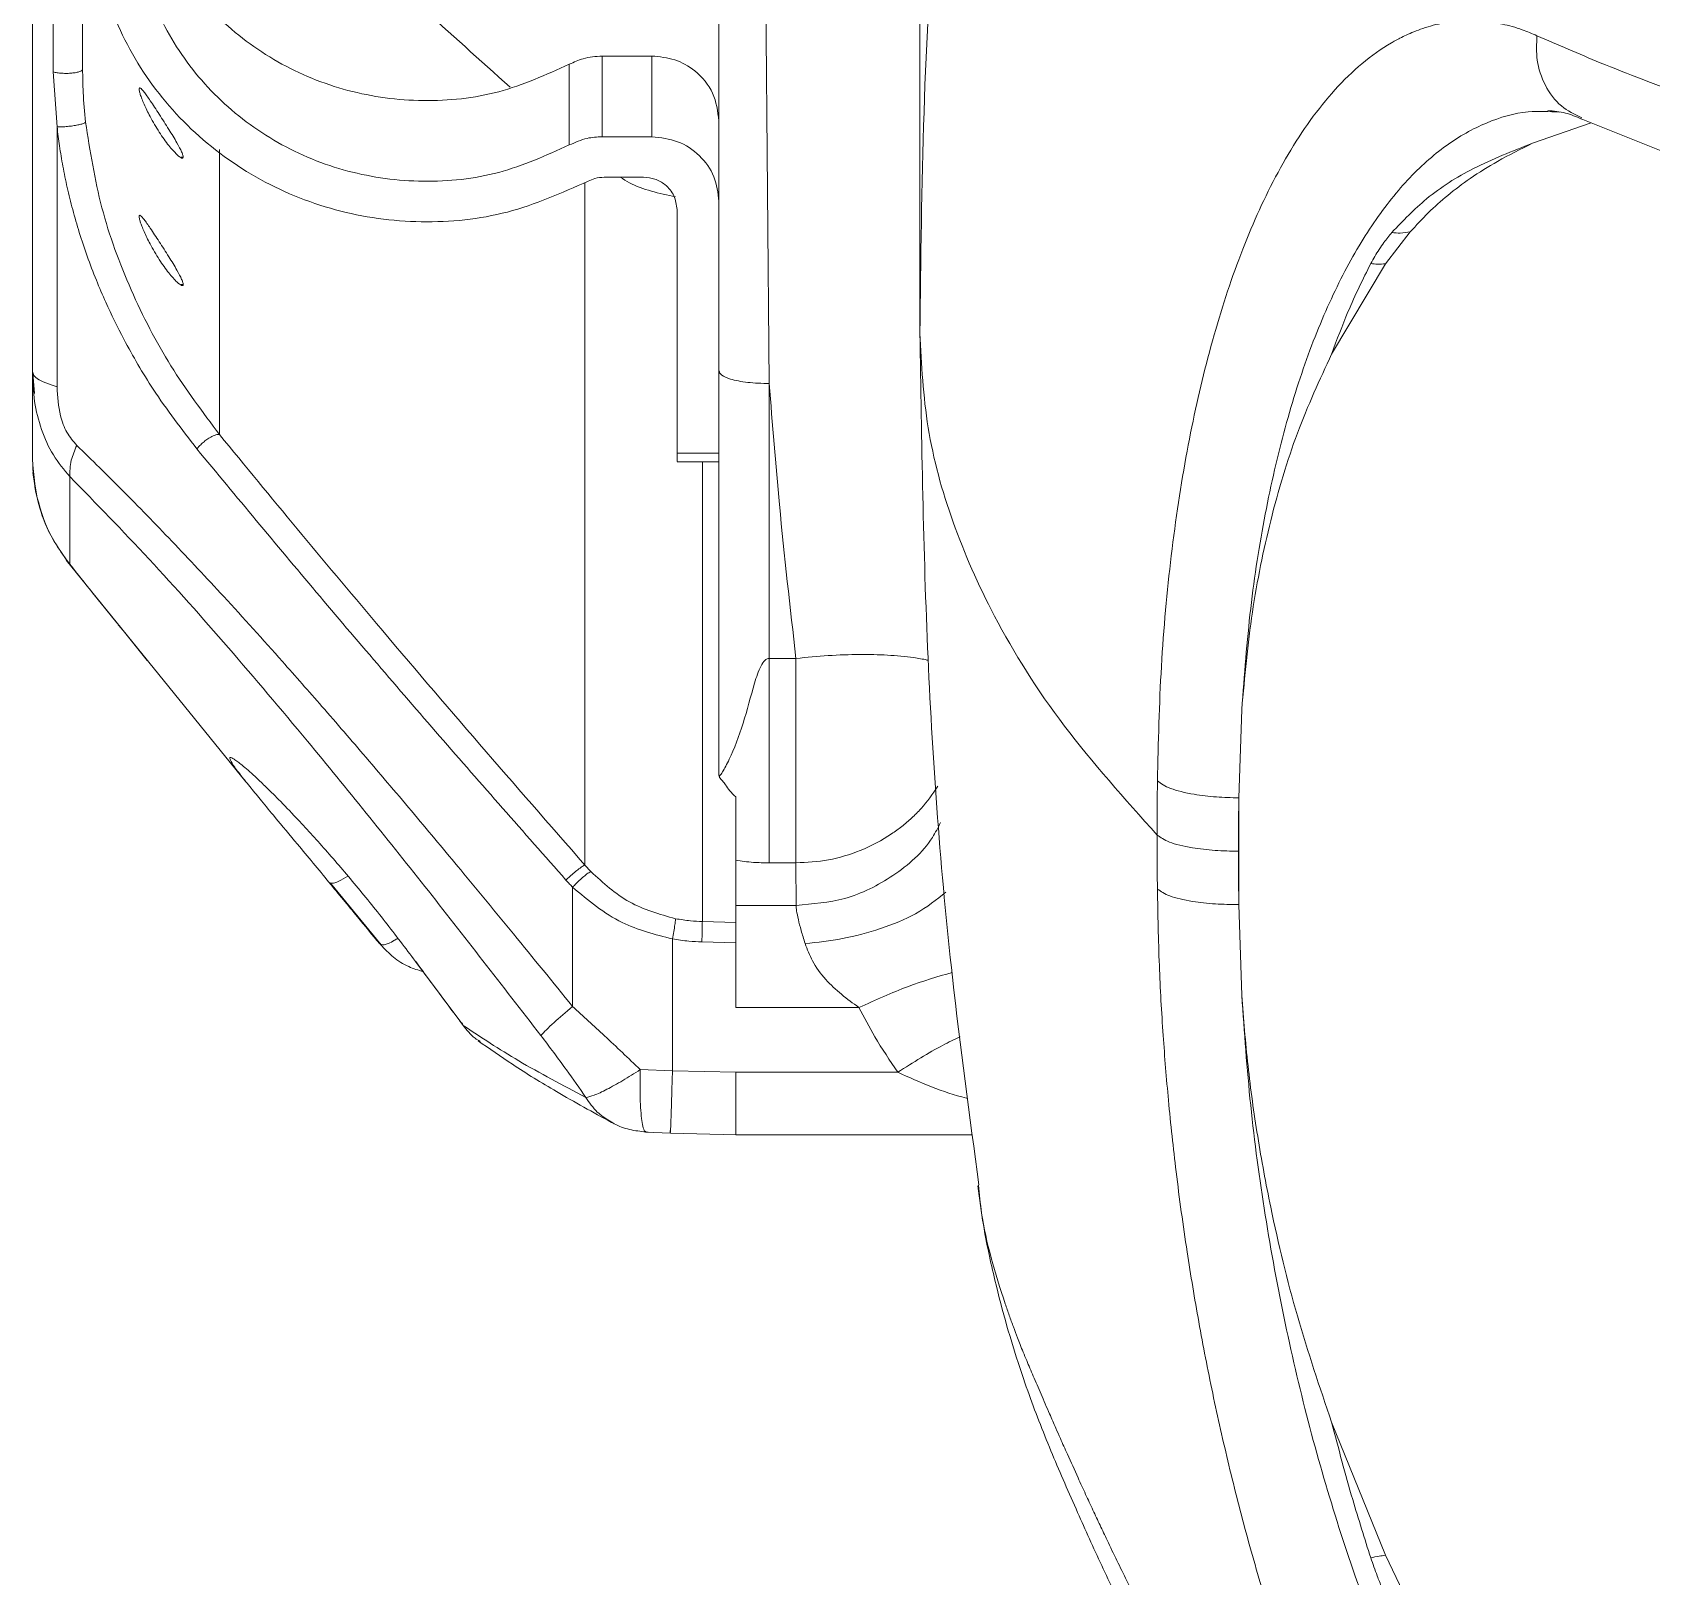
# Model space of a CAD drawing. Header units: millimetres. Extents: x 169 to 14583, y -399 to 10804.
# Drawn here: x 6866.3 to 6963, y 6290.1 to 6382.4 of the extents above; entities that cross this region are included whole.
import ezdxf

# ---------------------------------------------------------------- set-up
doc = ezdxf.new("R2010")
doc.units = ezdxf.units.MM
doc.header["$LTSCALE"] = 35

msp = doc.modelspace()

# ---------------------------------------------------------------- linework, layer by layer
at = {"color": 7, "linetype": 'Continuous', "lineweight": 18}
for p, q in [((6866.279, 6362.11), (6866.279, 6415.236)), ((6867.529, 6395.657), (6867.529, 6380.011)), ((6869.279, 6395.824), (6869.279, 6380.179)), ((6910.279, 6361.396), (6910.048, 6388.5)), ((6919.279, 6385.971), (6919.279, 6364.411)), ((6900.299, 6380.962), (6900.299, 6376.143)), ((6903.279, 6380.962), (6900.299, 6380.962)), ((6903.279, 6376.143), (6903.279, 6380.962)), ((6867.529, 6380.011), (6867.752, 6376.734)), ((6958.769, 6377.218), (6967.788, 6373.579)), ((6867.752, 6361.211), (6867.752, 6376.734)), ((6900.299, 6376.143), (6903.279, 6376.143)), ((6955.853, 6375.748), (6959.356, 6376.981)), ((6877.451, 6358.359), (6877.451, 6375.383)), ((6875.153, 6374.929), (6875.288, 6374.929)), ((6902.779, 6373.724), (6900.429, 6373.724)), ((6907.279, 6372.366), (6907.25, 6372.367)), ((6904.779, 6357.232), (6904.779, 6371.79)), ((6947.08, 6368.55), (6948.56, 6370.458)), ((6943.866, 6363.158), (6947.08, 6368.55)), ((6875.153, 6367.32), (6875.288, 6367.32)), ((6866.301, 6362.026), (6866.409, 6360.812)), ((6907.279, 6362.157), (6907.279, 6338.002)), ((6910.279, 6344.98), (6910.279, 6361.396)), ((6904.779, 6357.232), (6907.279, 6357.232)), ((6904.779, 6356.732), (6907.279, 6356.732)), ((6906.286, 6329.269), (6906.286, 6356.732)), ((6866.313, 6356.491), (6866.328, 6355.893)), ((6866.313, 6356.077), (6866.476, 6354.91)), ((6868.294, 6350.857), (6873.144, 6344.864)), ((6871.694, 6346.641), (6879.029, 6337.615)), ((6873.142, 6344.863), (6871.696, 6346.643)), ((6911.877, 6344.98), (6910.279, 6344.98)), ((6938.497, 6341.935), (6938.319, 6336.65)), ((6907.333, 6338.004), (6907.308, 6337.895)), ((6938.319, 6330.28), (6938.319, 6336.65)), ((6908.279, 6330.234), (6908.279, 6332.926)), ((6910.279, 6332.77), (6911.877, 6332.77)), ((6911.883, 6330.234), (6911.877, 6332.77)), ((6884.073, 6331.555), (6887.103, 6327.874)), ((6898.539, 6324.192), (6898.539, 6331.317)), ((6908.279, 6330.234), (6911.883, 6330.234)), ((6908.279, 6329.219), (6908.279, 6330.234)), ((6938.319, 6330.28), (6938.497, 6324.854)), ((6908.279, 6329.219), (6906.286, 6329.269)), ((6904.5, 6320.357), (6904.5, 6328.231)), ((6906.26, 6328.049), (6908.279, 6327.998)), ((6908.279, 6327.998), (6908.279, 6324.129)), ((6889.156, 6326.876), (6891.922, 6323.174)), ((6889.268, 6326.738), (6889.173, 6326.888)), ((6915.635, 6324.129), (6908.279, 6324.129)), ((6891.944, 6323.224), (6892.006, 6323.063)), ((6902.578, 6320.421), (6904.5, 6320.357)), ((6908.279, 6320.26), (6904.5, 6320.357)), ((6908.279, 6320.26), (6917.952, 6320.26)), ((6902.893, 6316.695), (6904.375, 6316.632)), ((6904.375, 6316.635), (6908.308, 6316.535)), ((6908.279, 6316.536), (6922.422, 6316.536)), ((6947.08, 6291.411), (6943.866, 6299.36)), ((6948.56, 6288.326), (6947.08, 6291.411))]:
    msp.add_line(p, q, dxfattribs=at)
at = {"color": 7, "linetype": 'Continuous', "lineweight": 18, "flags": 128}
for points in [[(6898.342, 6380.467), (6898.342, 6377.768), (6898.342, 6375.648)], [(6899.272, 6332.639), (6899.272, 6356.411), (6899.272, 6373.41)]]:
    msp.add_lwpolyline(points, dxfattribs=at)
at = {"color": 7, "linetype": 'Continuous', "lineweight": 18}
for points, knots in [([(6919.279, 6364.411), (6919.327, 6368.811), (6919.424, 6377.563), (6920.287, 6393.103), (6921.594, 6404.187), (6922.392, 6410.946)], [0, 0, 0, 0, 0.282916, 0.562699, 1, 1, 1, 1]), ([(6877.451, 6394.142), (6879.411, 6392.507), (6883.33, 6389.237), (6889.117, 6384.236), (6893.01, 6380.719), (6894.806, 6379.096)], [0, 0, 0, 0, 0.349959, 0.699942, 1, 1, 1, 1]), ([(6898.342, 6380.467), (6896.962, 6379.845), (6894.202, 6378.602), (6889.609, 6378.123), (6885.068, 6378.724), (6880.838, 6380.457), (6877.195, 6383.178), (6874.466, 6386.721), (6872.878, 6390.05), (6872.669, 6392.166), (6872.605, 6392.82)], [0, 0, 0, 0, 0.134285, 0.268571, 0.402856, 0.537141, 0.671427, 0.805712, 0.939998, 1, 1, 1, 1]), ([(6907.279, 6362.157), (6907.279, 6362.672), (6907.279, 6363.754), (6907.279, 6365.45), (6907.279, 6367.154), (6907.279, 6368.684), (6907.279, 6370.254), (6907.279, 6372.199), (6907.279, 6374.593), (6907.279, 6378.509), (6907.279, 6383.376), (6907.279, 6387.406), (6907.279, 6389.259)], [0, 0, 0, 0, 0.0570968, 0.119661, 0.1876924, 0.245797, 0.2889376, 0.3614991, 0.4611916, 0.5540162, 0.7949343, 1, 1, 1, 1]), ([(6956.128, 6382.178), (6955.834, 6382.301), (6955.144, 6382.59), (6954.151, 6382.866), (6953.084, 6383.046), (6952.122, 6383.097), (6951.26, 6383.045), (6950.555, 6382.942), (6949.934, 6382.805), (6949.338, 6382.627), (6948.801, 6382.428), (6948.345, 6382.23), (6947.97, 6382.046), (6947.674, 6381.888), (6946.907, 6381.452), (6945.691, 6380.591), (6944.076, 6379.027), (6942.604, 6377.199), (6941.276, 6375.162), (6939.728, 6372.304), (6938.065, 6368.375), (6936.447, 6363.13), (6935.171, 6357.402), (6934.24, 6351.216), (6933.627, 6344.604), (6933.516, 6339.964), (6933.461, 6337.661)], [0, 0, 0, 0, 0.026224, 0.061534, 0.088732, 0.121801, 0.148114, 0.166833, 0.186037, 0.20513, 0.221787, 0.236007, 0.247789, 0.257134, 0.26404, 0.320635, 0.374652, 0.426091, 0.47495, 0.521228, 0.607062, 0.688578, 0.765759, 0.844921, 0.923008, 1, 1, 1, 1]), ([(6956.128, 6382.178), (6956.105, 6381.685), (6956.055, 6380.652), (6956.57, 6379.175), (6957.475, 6377.907), (6958.373, 6377.478), (6958.8, 6377.273)], [0, 0, 0, 0, 0.2352731, 0.4920643, 0.7586975, 1, 1, 1, 1]), ([(6964.993, 6378.595), (6963.27, 6379.244), (6960.193, 6380.403), (6957.371, 6381.636), (6956.128, 6382.178)], [0, 0, 0, 0, 0.5599973, 1, 1, 1, 1]), ([(6900.299, 6380.962), (6899.916, 6380.935), (6899.23, 6380.886), (6898.613, 6380.595), (6898.342, 6380.467)], [0, 0, 0, 0, 0.559677, 1, 1, 1, 1]), ([(6907.279, 6377.093), (6907.203, 6377.661), (6907.052, 6378.796), (6905.981, 6380.068), (6904.663, 6380.827), (6903.74, 6380.917), (6903.279, 6380.962)], [0, 0, 0, 0, 0.279619, 0.559238, 0.779619, 1, 1, 1, 1]), ([(6867.529, 6380.011), (6867.602, 6379.993), (6867.749, 6379.958), (6868.035, 6379.929), (6868.338, 6379.922), (6868.638, 6379.938), (6868.904, 6379.976), (6869.113, 6380.032), (6869.252, 6380.102), (6869.27, 6380.153), (6869.279, 6380.179)], [0, 0, 0, 0, 0.125, 0.25, 0.375, 0.5, 0.625, 0.75, 0.875, 1, 1, 1, 1]), ([(6869.452, 6377.017), (6869.396, 6377.611), (6869.297, 6378.671), (6869.284, 6379.718), (6869.279, 6380.179)], [0, 0, 0, 0, 0.559751, 1, 1, 1, 1]), ([(6875.288, 6374.929), (6875.283, 6374.966), (6875.273, 6375.04), (6875.169, 6375.299), (6874.905, 6375.803), (6874.419, 6376.599), (6873.854, 6377.489), (6873.327, 6378.283), (6872.994, 6378.76), (6872.812, 6378.975), (6872.718, 6379.058), (6872.659, 6379.071), (6872.651, 6379.018), (6872.648, 6378.992)], [0, 0, 0, 0, 0.0499612, 0.102593, 0.2180797, 0.3555162, 0.5041354, 0.6497166, 0.7757627, 0.834421, 0.8910535, 0.9460903, 1, 1, 1, 1]), ([(6872.648, 6378.992), (6872.651, 6378.953), (6872.659, 6378.873), (6872.718, 6378.667), (6872.812, 6378.404), (6872.988, 6377.977), (6873.328, 6377.292), (6873.844, 6376.4), (6874.419, 6375.601), (6874.905, 6375.06), (6875.169, 6374.861), (6875.273, 6374.854), (6875.283, 6374.905), (6875.288, 6374.929)], [0, 0, 0, 0, 0.053902, 0.108939, 0.16558, 0.224254, 0.344403, 0.495793, 0.644436, 0.781896, 0.897386, 0.950026, 1, 1, 1, 1]), ([(6957.48, 6377.606), (6956.854, 6377.643), (6955.374, 6377.732), (6953.096, 6377.061), (6950.677, 6375.718), (6948.377, 6373.659), (6946.229, 6370.925), (6944.267, 6367.525), (6942.527, 6363.489), (6941.042, 6358.858), (6939.854, 6353.676), (6938.959, 6348.041), (6938.651, 6343.97), (6938.497, 6341.935)], [0, 0, 0, 0, 0.068506, 0.162069, 0.255572, 0.348997, 0.442327, 0.535549, 0.628653, 0.721639, 0.81451, 0.907285, 1, 1, 1, 1]), ([(6956.774, 6377.7), (6957.131, 6377.675), (6957.811, 6377.628), (6958.477, 6377.336), (6958.794, 6377.198)], [0, 0, 0, 0, 0.523511, 1, 1, 1, 1]), ([(6867.752, 6376.734), (6867.816, 6376.732), (6867.952, 6376.729), (6868.221, 6376.741), (6868.533, 6376.77), (6868.852, 6376.816), (6869.127, 6376.871), (6869.32, 6376.927), (6869.431, 6376.977), (6869.445, 6377.004), (6869.452, 6377.017)], [0, 0, 0, 0, 0.108291, 0.231187, 0.365837, 0.506647, 0.646296, 0.777803, 0.896378, 1, 1, 1, 1]), ([(6867.752, 6376.734), (6867.798, 6376.352), (6867.893, 6375.567), (6868.096, 6374.358), (6868.356, 6373.091), (6868.682, 6371.771), (6869.077, 6370.403), (6869.548, 6368.993), (6870.077, 6367.602), (6870.79, 6365.934), (6871.874, 6363.726), (6873.616, 6360.725), (6875.205, 6358.662), (6876.102, 6357.497)], [0, 0, 0, 0, 0.053908, 0.110819, 0.170723, 0.233626, 0.299532, 0.36844, 0.440353, 0.507101, 0.622613, 0.786899, 1, 1, 1, 1]), ([(6869.452, 6377.017), (6869.723, 6375.299), (6870.266, 6371.86), (6872.092, 6366.939), (6874.445, 6362.363), (6876.449, 6359.694), (6877.451, 6358.359)], [0, 0, 0, 0, 0.249495, 0.499369, 0.749584, 1, 1, 1, 1]), ([(6898.342, 6375.648), (6898.691, 6375.806), (6899.313, 6376.088), (6899.998, 6376.126), (6900.299, 6376.143)], [0, 0, 0, 0, 0.559678, 1, 1, 1, 1]), ([(6907.279, 6372.273), (6907.217, 6372.78), (6907.094, 6373.793), (6906.175, 6375.075), (6904.849, 6375.963), (6903.802, 6376.083), (6903.279, 6376.143)], [0, 0, 0, 0, 0.250174, 0.500017, 0.750016, 1, 1, 1, 1]), ([(6955.853, 6375.748), (6954.656, 6375.28), (6952.384, 6374.392), (6949.539, 6372.601), (6948.128, 6371.119), (6947.464, 6370.422)], [0, 0, 0, 0, 0.37079, 0.704073, 1, 1, 1, 1]), ([(6948.56, 6370.458), (6948.914, 6370.846), (6949.636, 6371.636), (6950.833, 6372.695), (6952.212, 6373.729), (6953.898, 6374.777), (6955.156, 6375.402), (6955.853, 6375.748)], [0, 0, 0, 0, 0.160294, 0.32612, 0.511153, 0.729326, 1, 1, 1, 1]), ([(6900.429, 6373.724), (6900.24, 6373.711), (6899.901, 6373.687), (6899.596, 6373.545), (6899.461, 6373.483)], [0, 0, 0, 0, 0.559685, 1, 1, 1, 1]), ([(6901.387, 6373.724), (6901.567, 6373.609), (6902.494, 6373.018), (6903.708, 6372.762), (6904.686, 6372.556)], [0, 0, 0, 0, 0.194251, 1, 1, 1, 1]), ([(6904.779, 6371.79), (6904.741, 6372.074), (6904.665, 6372.641), (6904.13, 6373.277), (6903.471, 6373.657), (6903.009, 6373.702), (6902.779, 6373.724)], [0, 0, 0, 0, 0.279619, 0.559238, 0.779619, 1, 1, 1, 1]), ([(6875.288, 6367.32), (6875.283, 6367.356), (6875.273, 6367.43), (6875.169, 6367.69), (6874.905, 6368.194), (6874.419, 6368.99), (6873.854, 6369.879), (6873.327, 6370.673), (6872.994, 6371.151), (6872.812, 6371.366), (6872.718, 6371.448), (6872.659, 6371.461), (6872.651, 6371.409), (6872.648, 6371.382)], [0, 0, 0, 0, 0.0499612, 0.102593, 0.2180797, 0.3555162, 0.5041354, 0.6497166, 0.7757627, 0.834421, 0.8910535, 0.9460903, 1, 1, 1, 1]), ([(6872.648, 6371.382), (6872.651, 6371.343), (6872.659, 6371.263), (6872.718, 6371.058), (6872.812, 6370.795), (6872.988, 6370.368), (6873.328, 6369.683), (6873.844, 6368.791), (6874.419, 6367.991), (6874.905, 6367.45), (6875.169, 6367.252), (6875.273, 6367.245), (6875.283, 6367.295), (6875.288, 6367.32)], [0, 0, 0, 0, 0.053902, 0.108939, 0.16558, 0.224254, 0.344403, 0.495793, 0.644436, 0.781896, 0.897386, 0.950026, 1, 1, 1, 1]), ([(6947.464, 6370.422), (6947.303, 6370.224), (6947.038, 6369.897), (6946.705, 6369.417), (6946.44, 6368.999), (6946.282, 6368.71), (6946.203, 6368.565)], [0, 0, 0, 0, 0.3403628, 0.5603942, 0.7802695, 1, 1, 1, 1]), ([(6948.56, 6370.458), (6948.361, 6370.425), (6948.005, 6370.365), (6947.63, 6370.405), (6947.464, 6370.422)], [0, 0, 0, 0, 0.56, 1, 1, 1, 1]), ([(6946.203, 6368.565), (6945.738, 6367.634), (6944.908, 6365.972), (6944.184, 6364.018), (6943.866, 6363.158)], [0, 0, 0, 0, 0.5600348, 1, 1, 1, 1]), ([(6947.08, 6368.55), (6946.919, 6368.537), (6946.631, 6368.513), (6946.334, 6368.549), (6946.203, 6368.565)], [0, 0, 0, 0, 0.56, 1, 1, 1, 1]), ([(6919.279, 6364.411), (6919.378, 6357.943), (6919.576, 6345.092), (6920.822, 6328.118), (6922.244, 6317.664), (6922.806, 6313.533)], [0, 0, 0, 0, 0.380012, 0.755051, 1, 1, 1, 1]), ([(6919.279, 6364.411), (6919.375, 6362.528), (6919.566, 6358.762), (6921.105, 6353.124), (6923.729, 6347.175), (6927.63, 6340.927), (6931.507, 6336.598), (6933.446, 6334.434)], [0, 0, 0, 0, 0.1866694, 0.3733387, 0.5600079, 0.780004, 1, 1, 1, 1]), ([(6938.497, 6341.935), (6938.678, 6343.895), (6939.04, 6347.834), (6940.187, 6353.361), (6941.745, 6358.595), (6943.155, 6361.628), (6943.866, 6363.158)], [0, 0, 0, 0, 0.2410974, 0.484517, 0.7399883, 1, 1, 1, 1]), ([(6867.752, 6361.211), (6867.285, 6361.36), (6866.451, 6361.625), (6866.331, 6361.962), (6866.279, 6362.11)], [0, 0, 0, 0, 0.56, 1, 1, 1, 1]), ([(6866.279, 6362.11), (6866.303, 6361.513), (6866.352, 6360.331), (6866.783, 6358.643), (6867.475, 6357.085), (6868.169, 6356.257), (6868.518, 6355.84)], [0, 0, 0, 0, 0.253889, 0.502863, 0.750121, 1, 1, 1, 1]), ([(6866.279, 6356.902), (6866.279, 6357.055), (6866.279, 6357.362), (6866.279, 6358.601), (6866.279, 6360.172), (6866.279, 6361.464), (6866.279, 6362.11)], [0, 0, 0, 0, 0.28002, 0.559845, 0.779819, 1, 1, 1, 1]), ([(6910.279, 6361.396), (6909.838, 6361.41), (6908.958, 6361.439), (6907.972, 6361.642), (6907.383, 6361.893), (6907.314, 6362.069), (6907.279, 6362.157)], [0, 0, 0, 0, 0.279619, 0.559238, 0.779619, 1, 1, 1, 1]), ([(6868.931, 6357.709), (6868.722, 6357.953), (6868.301, 6358.445), (6867.834, 6359.693), (6867.784, 6360.627), (6867.752, 6361.211)], [0, 0, 0, 0, 0.269672, 0.543355, 1, 1, 1, 1]), ([(6911.877, 6344.98), (6911.528, 6348.041), (6910.906, 6353.505), (6910.47, 6358.986), (6910.279, 6361.396)], [0, 0, 0, 0, 0.5603747, 1, 1, 1, 1]), ([(6868.518, 6355.84), (6868.515, 6356.152), (6868.51, 6356.705), (6868.803, 6357.404), (6868.931, 6357.709)], [0, 0, 0, 0, 0.5639459, 1, 1, 1, 1]), ([(6898.539, 6324.192), (6897.362, 6325.641), (6895.139, 6328.377), (6891.99, 6332.197), (6889.056, 6335.711), (6886.295, 6338.967), (6883.664, 6342.016), (6880.833, 6345.234), (6877.844, 6348.546), (6874.649, 6351.959), (6871.717, 6354.982), (6869.831, 6356.828), (6868.931, 6357.709)], [0, 0, 0, 0, 0.120802, 0.228023, 0.321638, 0.419506, 0.508218, 0.58775, 0.70514, 0.80894, 0.908791, 1, 1, 1, 1]), ([(6876.102, 6357.497), (6876.146, 6357.55), (6876.238, 6357.662), (6876.424, 6357.84), (6876.639, 6358.015), (6876.886, 6358.184), (6877.131, 6358.312), (6877.335, 6358.376), (6877.414, 6358.364), (6877.451, 6358.359)], [0, 0, 0, 0, 0.119837, 0.249767, 0.38614, 0.524011, 0.700737, 0.861048, 1, 1, 1, 1]), ([(6899.272, 6332.639), (6897.168, 6335.045), (6892.958, 6339.857), (6887.237, 6346.564), (6882.057, 6352.738), (6878.986, 6356.485), (6877.451, 6358.359)], [0, 0, 0, 0, 0.2800144, 0.5600117, 0.7800116, 1, 1, 1, 1]), ([(6868.518, 6350.604), (6868.147, 6351.116), (6867.401, 6352.149), (6866.508, 6354.265), (6866.366, 6355.905), (6866.279, 6356.902)], [0, 0, 0, 0, 0.278543, 0.561128, 1, 1, 1, 1]), ([(6876.102, 6357.497), (6878.461, 6354.65), (6883.179, 6348.958), (6890.559, 6340.345), (6895.615, 6334.61), (6898.143, 6331.743)], [0, 0, 0, 0, 0.333396, 0.666723, 1, 1, 1, 1]), ([(6904.779, 6356.747), (6904.779, 6356.765), (6904.779, 6356.809), (6904.779, 6356.948), (6904.779, 6357.102), (6904.779, 6357.188), (6904.779, 6357.232)], [0, 0, 0, 0, 0.258064, 0.633884, 0.814479, 1, 1, 1, 1]), ([(6868.518, 6355.84), (6870.093, 6354.226), (6873.247, 6350.995), (6877.994, 6345.647), (6883.495, 6339.14), (6889.73, 6331.401), (6894.339, 6325.443), (6896.645, 6322.461)], [0, 0, 0, 0, 0.1661, 0.33243, 0.499035, 0.749325, 1, 1, 1, 1]), ([(6866.418, 6355.222), (6866.621, 6354.369), (6867.025, 6352.673), (6868.039, 6351.254), (6868.543, 6350.549)], [0, 0, 0, 0, 0.502789, 1, 1, 1, 1]), ([(6871.696, 6346.643), (6871.543, 6346.831), (6870.478, 6348.141), (6869.422, 6349.467), (6868.518, 6350.604)], [0, 0, 0, 0, 0.14345, 1, 1, 1, 1]), ([(6919.777, 6344.866), (6919.749, 6344.873), (6919.498, 6344.94), (6918.721, 6345.063), (6917.414, 6345.194), (6915.676, 6345.23), (6913.823, 6345.174), (6912.523, 6345.044), (6911.877, 6344.98)], [0, 0, 0, 0, 0.016373, 0.147367, 0.367848, 0.573682, 0.788028, 1, 1, 1, 1]), ([(6910.279, 6344.98), (6910.235, 6344.973), (6910.14, 6344.96), (6909.953, 6344.815), (6909.662, 6344.341), (6909.258, 6343.052), (6908.758, 6341.092), (6908.054, 6339.216), (6907.54, 6338.265), (6907.319, 6337.943), (6907.292, 6337.982), (6907.279, 6338.002)], [0, 0, 0, 0, 0.013434, 0.029251, 0.072006, 0.191063, 0.466443, 0.739306, 0.871643, 0.93657, 1, 1, 1, 1]), ([(6910.279, 6332.77), (6910.279, 6333.077), (6910.279, 6333.714), (6910.279, 6335.645), (6910.279, 6338.337), (6910.279, 6341.625), (6910.279, 6343.891), (6910.279, 6344.98)], [0, 0, 0, 0, 0.176813, 0.367149, 0.563551, 0.790275, 1, 1, 1, 1]), ([(6911.877, 6332.77), (6911.877, 6333.098), (6911.877, 6333.755), (6911.877, 6335.705), (6911.877, 6338.309), (6911.877, 6341.55), (6911.877, 6343.836), (6911.877, 6344.98)], [0, 0, 0, 0, 0.186781, 0.373563, 0.560344, 0.780172, 1, 1, 1, 1]), ([(6889.268, 6326.738), (6888.671, 6327.531), (6887.49, 6329.101), (6885.62, 6331.415), (6883.782, 6333.567), (6882.221, 6335.281), (6881.024, 6336.523), (6880.205, 6337.334), (6879.45, 6338.047), (6878.909, 6338.522), (6878.533, 6338.819), (6878.253, 6339.018), (6878.098, 6339.08), (6878.061, 6339.02), (6878.109, 6338.872), (6878.286, 6338.59), (6878.59, 6338.177), (6878.816, 6337.882), (6878.981, 6337.677), (6879.03, 6337.615)], [0, 0, 0, 0, 0.110834, 0.219561, 0.32658, 0.432298, 0.500407, 0.557647, 0.603879, 0.675876, 0.706028, 0.738988, 0.799385, 0.828553, 0.859865, 0.920565, 0.953886, 0.986247, 1, 1, 1, 1]), ([(6879.03, 6337.615), (6879.128, 6337.491), (6879.401, 6337.149), (6879.983, 6336.441), (6880.895, 6335.341), (6882.233, 6333.739), (6883.356, 6332.381), (6883.991, 6331.612)], [0, 0, 0, 0, 0.085551, 0.235837, 0.409823, 0.666009, 1, 1, 1, 1]), ([(6908.279, 6336.712), (6908.15, 6336.834), (6907.897, 6337.073), (6907.713, 6337.396), (6907.502, 6337.662), (6907.31, 6337.848), (6907.287, 6337.961), (6907.279, 6338.002)], [0, 0, 0, 0, 0.28666, 0.563675, 0.743136, 0.906297, 1, 1, 1, 1]), ([(6933.461, 6337.661), (6933.456, 6337.059), (6933.448, 6335.983), (6933.447, 6334.907), (6933.446, 6334.434)], [0, 0, 0, 0, 0.560001, 1, 1, 1, 1]), ([(6933.461, 6337.661), (6933.681, 6337.506), (6934.123, 6337.194), (6935.481, 6336.872), (6936.936, 6336.69), (6937.871, 6336.663), (6938.319, 6336.65)], [0, 0, 0, 0, 0.286479, 0.578177, 0.797872, 1, 1, 1, 1]), ([(6908.279, 6332.926), (6908.279, 6333.375), (6908.279, 6334.268), (6908.279, 6335.9), (6908.279, 6336.712)], [0, 0, 0, 0, 0.5024739, 1, 1, 1, 1]), ([(6911.877, 6332.77), (6912.529, 6332.805), (6913.844, 6332.877), (6915.792, 6333.472), (6917.23, 6334.231), (6918.209, 6334.945), (6918.796, 6335.448), (6919.568, 6336.208), (6920.035, 6336.885), (6920.351, 6337.344)], [0, 0, 0, 0, 0.1926462, 0.3889232, 0.5995153, 0.6743286, 0.7516872, 0.8316982, 1, 1, 1, 1]), ([(6938.319, 6336.65), (6938.315, 6336.056), (6938.306, 6334.994), (6938.305, 6333.933), (6938.305, 6333.465)], [0, 0, 0, 0, 0.5599512, 1, 1, 1, 1]), ([(6911.883, 6330.234), (6912.87, 6330.315), (6914.93, 6330.484), (6917.777, 6331.926), (6919.712, 6333.613), (6920.361, 6334.879), (6920.516, 6335.182)], [0, 0, 0, 0, 0.279796, 0.584503, 0.900569, 1, 1, 1, 1]), ([(6933.446, 6334.434), (6933.447, 6333.831), (6933.448, 6332.756), (6933.457, 6331.68), (6933.461, 6331.207)], [0, 0, 0, 0, 0.559999, 1, 1, 1, 1]), ([(6933.446, 6334.434), (6933.652, 6334.288), (6934.076, 6333.988), (6935.388, 6333.676), (6936.859, 6333.496), (6937.832, 6333.475), (6938.305, 6333.465)], [0, 0, 0, 0, 0.273045, 0.561717, 0.786955, 1, 1, 1, 1]), ([(6898.143, 6331.743), (6898.219, 6331.815), (6898.377, 6331.965), (6898.655, 6332.207), (6898.934, 6332.431), (6899.165, 6332.596), (6899.238, 6332.625), (6899.272, 6332.639)], [0, 0, 0, 0, 0.1791839, 0.3752015, 0.5765202, 0.80196, 1, 1, 1, 1]), ([(6899.628, 6332.248), (6899.561, 6332.32), (6899.44, 6332.448), (6899.324, 6332.581), (6899.272, 6332.639)], [0, 0, 0, 0, 0.560031, 1, 1, 1, 1]), ([(6908.279, 6332.926), (6908.622, 6332.876), (6909.245, 6332.787), (6909.958, 6332.775), (6910.279, 6332.77)], [0, 0, 0, 0, 0.549696, 1, 1, 1, 1]), ([(6938.305, 6333.465), (6938.305, 6332.871), (6938.307, 6331.809), (6938.316, 6330.747), (6938.319, 6330.28)], [0, 0, 0, 0, 0.560053, 1, 1, 1, 1]), ([(6885.119, 6331.981), (6884.929, 6331.869), (6884.525, 6331.629), (6884.138, 6331.515), (6884.039, 6331.581), (6883.991, 6331.612)], [0, 0, 0, 0, 0.31312, 0.667449, 1, 1, 1, 1]), ([(6883.991, 6331.612), (6884.556, 6330.926), (6885.565, 6329.7), (6886.575, 6328.474), (6887.019, 6327.935)], [0, 0, 0, 0, 0.560008, 1, 1, 1, 1]), ([(6898.143, 6331.743), (6898.216, 6331.662), (6898.346, 6331.518), (6898.48, 6331.379), (6898.539, 6331.317)], [0, 0, 0, 0, 0.559981, 1, 1, 1, 1]), ([(6898.539, 6331.317), (6898.608, 6331.39), (6898.752, 6331.543), (6899.011, 6331.79), (6899.28, 6332.024), (6899.513, 6332.201), (6899.591, 6332.233), (6899.628, 6332.248)], [0, 0, 0, 0, 0.173564, 0.365666, 0.566178, 0.795117, 1, 1, 1, 1]), ([(6904.686, 6329.435), (6903.732, 6329.705), (6901.813, 6330.246), (6900.359, 6331.579), (6899.628, 6332.248)], [0, 0, 0, 0, 0.497305, 1, 1, 1, 1]), ([(6898.539, 6331.317), (6899.479, 6330.528), (6901.232, 6329.057), (6903.465, 6328.493), (6904.5, 6328.231)], [0, 0, 0, 0, 0.536542, 1, 1, 1, 1]), ([(6920.833, 6331.021), (6920.272, 6330.572), (6919.219, 6329.729), (6916.99, 6328.819), (6914.727, 6328.202), (6913.171, 6328.028), (6912.421, 6327.945)], [0, 0, 0, 0, 0.286677, 0.53769, 0.77735, 1, 1, 1, 1]), ([(6933.461, 6331.207), (6933.489, 6329.689), (6933.543, 6326.801), (6933.782, 6322.576), (6934.115, 6318.46), (6934.58, 6314.141), (6935.187, 6309.714), (6935.923, 6305.295), (6936.755, 6301.03), (6937.723, 6296.724), (6938.829, 6292.411), (6939.876, 6288.813), (6940.808, 6285.891), (6941.588, 6283.6), (6942.423, 6281.302), (6943.314, 6279.009), (6944.261, 6276.734), (6945.265, 6274.488), (6946.323, 6272.286), (6947.601, 6269.827), (6949.194, 6267.048), (6951.204, 6264), (6953.552, 6260.969), (6955.236, 6259.375), (6956.128, 6258.531)], [0, 0, 0, 0, 0.049982, 0.095158, 0.136772, 0.182691, 0.234289, 0.280094, 0.327461, 0.376386, 0.426864, 0.478893, 0.507513, 0.537141, 0.567779, 0.599424, 0.632076, 0.665737, 0.700404, 0.736079, 0.788499, 0.849961, 0.92046, 1, 1, 1, 1]), ([(6933.461, 6331.207), (6933.667, 6331.063), (6934.091, 6330.767), (6935.403, 6330.466), (6936.874, 6330.298), (6937.847, 6330.286), (6938.319, 6330.28)], [0, 0, 0, 0, 0.273045, 0.561716, 0.786955, 1, 1, 1, 1]), ([(6912.421, 6327.945), (6912.339, 6328.214), (6912.175, 6328.75), (6912.011, 6329.408), (6911.904, 6329.933), (6911.89, 6330.133), (6911.883, 6330.234)], [0, 0, 0, 0, 0.254008, 0.504657, 0.752941, 1, 1, 1, 1]), ([(6904.5, 6328.231), (6904.528, 6328.377), (6904.584, 6328.675), (6904.646, 6329.063), (6904.681, 6329.324), (6904.684, 6329.399), (6904.686, 6329.435)], [0, 0, 0, 0, 0.2821685, 0.5771791, 0.799395, 1, 1, 1, 1]), ([(6904.686, 6329.435), (6904.983, 6329.387), (6905.513, 6329.302), (6906.05, 6329.279), (6906.286, 6329.269)], [0, 0, 0, 0, 0.559968, 1, 1, 1, 1]), ([(6908.279, 6327.998), (6908.279, 6328.129), (6908.279, 6328.391), (6908.279, 6328.768), (6908.279, 6329.079), (6908.279, 6329.172), (6908.279, 6329.219)], [0, 0, 0, 0, 0.2513439, 0.5002336, 0.7513596, 1, 1, 1, 1]), ([(6887.019, 6327.935), (6887.088, 6327.9), (6887.229, 6327.828), (6887.686, 6328.007), (6888.038, 6328.228), (6888.102, 6328.268)], [0, 0, 0, 0, 0.433748, 0.896404, 1, 1, 1, 1]), ([(6887.067, 6327.887), (6887.313, 6327.627), (6887.804, 6327.108), (6888.686, 6326.558), (6889.323, 6326.36), (6889.616, 6326.269)], [0, 0, 0, 0, 0.351722, 0.701461, 1, 1, 1, 1]), ([(6904.5, 6328.231), (6904.827, 6328.179), (6905.41, 6328.085), (6906, 6328.06), (6906.26, 6328.049)], [0, 0, 0, 0, 0.559968, 1, 1, 1, 1]), ([(6912.421, 6327.945), (6912.553, 6327.601), (6912.833, 6326.867), (6913.862, 6325.437), (6914.933, 6324.646), (6915.635, 6324.129)], [0, 0, 0, 0, 0.233033, 0.49778, 1, 1, 1, 1]), ([(6892.006, 6323.063), (6891.493, 6323.748), (6890.577, 6324.971), (6889.668, 6326.198), (6889.268, 6326.738)], [0, 0, 0, 0, 0.559953, 1, 1, 1, 1]), ([(6921.2, 6326.22), (6920.342, 6325.975), (6918.654, 6325.493), (6916.63, 6324.578), (6915.635, 6324.129)], [0, 0, 0, 0, 0.5085753, 1, 1, 1, 1]), ([(6938.497, 6324.854), (6938.608, 6323.455), (6938.829, 6320.652), (6939.42, 6316.416), (6940.347, 6311.399), (6941.746, 6305.61), (6943.155, 6301.456), (6943.866, 6299.36)], [0, 0, 0, 0, 0.160713, 0.32182, 0.484621, 0.740023, 1, 1, 1, 1]), ([(6938.497, 6324.854), (6938.651, 6322.668), (6938.959, 6318.295), (6939.854, 6311.712), (6941.042, 6305.246), (6942.527, 6298.985), (6944.267, 6293.015), (6946.229, 6287.41), (6948.377, 6282.234), (6950.677, 6277.539), (6953.095, 6273.367), (6955.6, 6269.772), (6958.162, 6266.728), (6959.887, 6265.233), (6960.75, 6264.485)], [0, 0, 0, 0, 0.082876, 0.165806, 0.248821, 0.331937, 0.415162, 0.498491, 0.581917, 0.665429, 0.74901, 0.832644, 0.916313, 1, 1, 1, 1]), ([(6896.645, 6322.461), (6896.85, 6322.682), (6897.217, 6323.077), (6898.135, 6323.851), (6898.539, 6324.192)], [0, 0, 0, 0, 0.56, 1, 1, 1, 1]), ([(6902.578, 6320.421), (6901.868, 6321.1), (6900.533, 6322.378), (6899.174, 6323.614), (6898.539, 6324.192)], [0, 0, 0, 0, 0.532143, 1, 1, 1, 1]), ([(6917.952, 6320.26), (6917.483, 6320.961), (6916.645, 6322.215), (6915.944, 6323.544), (6915.635, 6324.129)], [0, 0, 0, 0, 0.5599314, 1, 1, 1, 1]), ([(6892.006, 6323.063), (6893.071, 6322.356), (6895.265, 6320.9), (6897.955, 6319.486), (6899.338, 6318.759)], [0, 0, 0, 0, 0.48572, 1, 1, 1, 1]), ([(6893.011, 6322.105), (6892.908, 6322.168), (6892.507, 6322.411), (6892.22, 6322.785), (6892.006, 6323.063)], [0, 0, 0, 0, 0.255007, 1, 1, 1, 1]), ([(6892.895, 6322.149), (6893.569, 6321.676), (6895.05, 6320.636), (6897.691, 6319.012), (6899.755, 6317.877), (6900.865, 6317.267)], [0, 0, 0, 0, 0.278708, 0.612083, 1, 1, 1, 1]), ([(6896.645, 6322.461), (6897.159, 6321.779), (6898.082, 6320.554), (6898.952, 6319.31), (6899.338, 6318.759)], [0, 0, 0, 0, 0.55706, 1, 1, 1, 1]), ([(6921.677, 6322.374), (6921.336, 6322.217), (6920.219, 6321.702), (6918.881, 6320.851), (6917.952, 6320.26)], [0, 0, 0, 0, 0.304829, 1, 1, 1, 1]), ([(6899.338, 6318.759), (6899.484, 6318.792), (6899.783, 6318.858), (6900.557, 6319.219), (6901.504, 6319.741), (6902.224, 6320.197), (6902.578, 6320.421)], [0, 0, 0, 0, 0.245422, 0.5, 0.754579, 1, 1, 1, 1]), ([(6902.904, 6316.748), (6902.89, 6316.736), (6902.834, 6316.692), (6902.757, 6316.938), (6902.67, 6317.341), (6902.608, 6317.958), (6902.558, 6318.923), (6902.57, 6319.831), (6902.578, 6320.421)], [0, 0, 0, 0, 0.056054, 0.215957, 0.37927, 0.542615, 0.702613, 1, 1, 1, 1]), ([(6904.369, 6316.79), (6904.371, 6316.696), (6904.376, 6316.499), (6904.412, 6317.382), (6904.456, 6318.761), (6904.486, 6319.839), (6904.5, 6320.357)], [0, 0, 0, 0, 0.270261, 0.562429, 0.789736, 1, 1, 1, 1]), ([(6908.279, 6316.598), (6908.279, 6316.586), (6908.279, 6316.516), (6908.279, 6317.143), (6908.279, 6318.408), (6908.279, 6319.643), (6908.279, 6320.26)], [0, 0, 0, 0, 0.062894, 0.375263, 0.687631, 1, 1, 1, 1]), ([(6922.146, 6318.701), (6922.115, 6318.708), (6920.675, 6319.044), (6919.299, 6319.658), (6917.952, 6320.26)], [0, 0, 0, 0, 0.021152, 1, 1, 1, 1]), ([(6900.74, 6317.368), (6900.485, 6317.526), (6899.922, 6317.877), (6899.545, 6318.447), (6899.338, 6318.759)], [0, 0, 0, 0, 0.452574, 1, 1, 1, 1]), ([(6900.738, 6317.365), (6900.867, 6317.286), (6901.274, 6317.036), (6902.058, 6316.782), (6902.714, 6316.72), (6903.042, 6316.689)], [0, 0, 0, 0, 0.187605, 0.593607, 1, 1, 1, 1]), ([(6901.007, 6317.209), (6900.978, 6317.218), (6900.877, 6317.247), (6900.797, 6317.318), (6900.74, 6317.368)], [0, 0, 0, 0, 0.288066, 1, 1, 1, 1]), ([(6922.736, 6313.477), (6922.84, 6312.697), (6923.093, 6310.788), (6923.707, 6307.976), (6924.428, 6305.213), (6925.115, 6302.976), (6925.991, 6300.41), (6927.134, 6297.528), (6928.605, 6294.15), (6930.097, 6290.864), (6931.626, 6287.658), (6933.218, 6284.488), (6934.834, 6281.437), (6936.586, 6278.305), (6938.462, 6275.151), (6940.451, 6272.028), (6942.44, 6269.119), (6944.382, 6266.474), (6945.927, 6264.5), (6947.06, 6263.108), (6947.806, 6262.213), (6948.527, 6261.366), (6949.301, 6260.475), (6950.229, 6259.428), (6951.526, 6258.005), (6953.282, 6256.15), (6955.579, 6253.838), (6958.389, 6251.146), (6960.525, 6249.247), (6961.668, 6248.23)], [0, 0, 0, 0, 0.03222, 0.078959, 0.119069, 0.152711, 0.183946, 0.243674, 0.30004, 0.348845, 0.396019, 0.44154, 0.486292, 0.527839, 0.573336, 0.6186, 0.661037, 0.700539, 0.736606, 0.751335, 0.76537, 0.778711, 0.791587, 0.808071, 0.829669, 0.861674, 0.900745, 0.946862, 1, 1, 1, 1]), ([(6958.948, 6253.38), (6957.47, 6254.739), (6954.513, 6257.457), (6950.578, 6261.537), (6946.991, 6265.617), (6943.906, 6269.5), (6940.804, 6273.807), (6938.218, 6277.839), (6935.993, 6281.639), (6934.329, 6284.649), (6932.887, 6287.396), (6931.809, 6289.538), (6931.037, 6291.111), (6930.505, 6292.216), (6930.03, 6293.216), (6929.601, 6294.129), (6929.163, 6295.075), (6928.65, 6296.197), (6928.146, 6297.313), (6927.712, 6298.29), (6927.356, 6299.095), (6926.964, 6299.991), (6926.509, 6301.04), (6926.125, 6301.935), (6925.847, 6302.586), (6925.645, 6303.062), (6925.451, 6303.529), (6925.268, 6303.986), (6925.073, 6304.487), (6924.853, 6305.068), (6924.611, 6305.742), (6923.829, 6308.04), (6923.045, 6310.673), (6922.835, 6312.974), (6922.784, 6313.53)], [0, 0, 0, 0, 0.071191, 0.142425, 0.204122, 0.267521, 0.321383, 0.394572, 0.436921, 0.477562, 0.517945, 0.550404, 0.567618, 0.58526, 0.598413, 0.611811, 0.626198, 0.641577, 0.664119, 0.679883, 0.690319, 0.705436, 0.727205, 0.748399, 0.758272, 0.767849, 0.778852, 0.788553, 0.797441, 0.811286, 0.826325, 0.841326, 0.961641, 1, 1, 1, 1]), ([(6943.866, 6299.36), (6944.274, 6297.805), (6945.002, 6295.028), (6945.836, 6292.412), (6946.203, 6291.261)], [0, 0, 0, 0, 0.559899, 1, 1, 1, 1]), ([(6946.203, 6291.261), (6946.37, 6291.298), (6946.667, 6291.364), (6946.954, 6291.397), (6947.08, 6291.411)], [0, 0, 0, 0, 0.56, 1, 1, 1, 1]), ([(6946.203, 6291.261), (6946.327, 6290.899), (6946.531, 6290.304), (6946.857, 6289.497), (6947.149, 6288.824), (6947.359, 6288.384), (6947.464, 6288.164)], [0, 0, 0, 0, 0.339627, 0.559588, 0.779709, 1, 1, 1, 1])]:
    msp.add_open_spline(points, degree=3, knots=knots, dxfattribs=at)
for points in [[(6899.461, 6373.483), (6897.884, 6372.783), (6894.73, 6371.383), (6889.494, 6370.861), (6884.324, 6371.568), (6879.506, 6373.558), (6875.38, 6376.671), (6872.217, 6380.705), (6870.23, 6385.39), (6869.553, 6390.41), (6870.23, 6395.431), (6872.217, 6400.115), (6875.38, 6404.15), (6879.506, 6407.262), (6884.324, 6409.253), (6889.494, 6409.959), (6894.73, 6409.437), (6897.884, 6408.038), (6899.461, 6407.338)], [(6898.342, 6405.173), (6896.962, 6405.795), (6894.202, 6407.038), (6889.609, 6407.517), (6885.069, 6406.915), (6880.835, 6405.183), (6877.206, 6402.46), (6874.424, 6398.925), (6872.676, 6394.816), (6872.08, 6390.41), (6872.676, 6386.005), (6874.424, 6381.896), (6877.206, 6378.36), (6880.835, 6375.638), (6885.069, 6373.905), (6889.609, 6373.303), (6894.202, 6373.782), (6896.962, 6375.026), (6898.342, 6375.648)], [(6868.518, 6350.604), (6868.518, 6350.738), (6868.518, 6351.008), (6868.518, 6352.103), (6868.518, 6353.65), (6868.518, 6355.11), (6868.518, 6355.84)], [(6906.26, 6328.049), (6906.264, 6328.179), (6906.27, 6328.44), (6906.279, 6328.819), (6906.285, 6329.126), (6906.286, 6329.222), (6906.286, 6329.269)]]:
    msp.add_open_spline(points, degree=3, dxfattribs=at)

doc.saveas('drawing.dxf')
